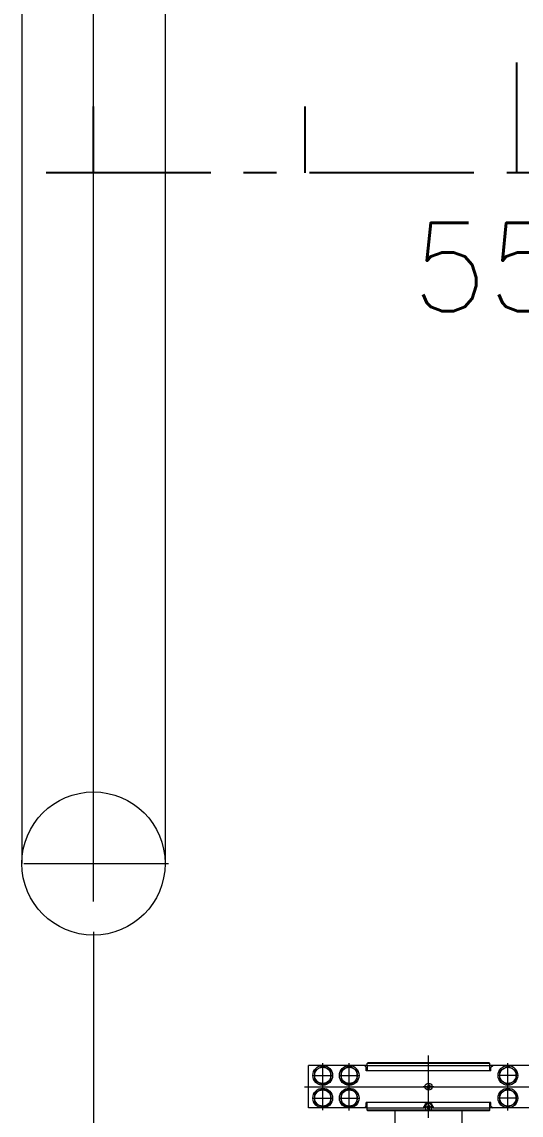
# Model space of a CAD drawing. Extents: x 475189 to 476029, y 1007718 to 1008015.
# Drawn here: x 475660.08 to 475667.67, y 1007757.36 to 1007773.97 of the extents above; entities that cross this region are included whole.
import ezdxf
from ezdxf.enums import TextEntityAlignment as Align

# ---------------------------------------------------------------- set-up
doc = ezdxf.new("R2010")
doc.units = 0
doc.header["$LTSCALE"] = 2
doc.header["$MEASUREMENT"] = 0
doc.linetypes.add('CENTER', pattern=[2, 1.25, -0.25, 0.25, -0.25])
doc.layers.get('0').update_dxf_attribs({"linetype": 'CONTINUOUS', "lineweight": 0})
doc.layers.add('Frame', color=243, linetype='CONTINUOUS')
doc.layers.add('R.B', color=6, linetype='CONTINUOUS', lineweight=0)
doc.layers.add('TEXT', color=1, linetype='CONTINUOUS', lineweight=0)
doc.styles.add('ROMANS', font='ROMANS.SHX')
doc.styles.add('XT03_5', font='romans', dxfattribs={"width": 0.6, "height": 87.5})

# ---------------------------------------------------------------- blocks, each defined once
blk = doc.blocks.new('EXISTING')
at = {"color": 8}
for p, q in [((475661.171, 1007760.608), (475661.171, 1007783.299)), ((475660.083, 1007782.125), (475660.083, 1007761.185)), ((475662.259, 1007782.125), (475662.259, 1007761.185)), ((475660.111, 1007761.185), (475662.309, 1007761.185)), ((475661.171, 1007760.148), (475661.171, 1007751.845)), ((475664.656, 1007757.437), (475664.656, 1007758.155)), ((475665.058, 1007757.432), (475665.058, 1007758.155)), ((475665.331, 1007758.149), (475665.342, 1007758.16)), ((475667.197, 1007758.149), (475665.331, 1007758.149)), ((475665.331, 1007758.117), (475665.331, 1007758.149)), ((475667.186, 1007758.16), (475665.342, 1007758.16)), ((475666.264, 1007757.322), (475666.264, 1007758.268)), ((475667.186, 1007758.16), (475667.197, 1007758.149)), ((475667.197, 1007758.117), (475667.197, 1007758.149)), ((475667.47, 1007757.432), (475667.47, 1007758.155)), ((475665.331, 1007758.117), (475664.441, 1007758.117)), ((475664.441, 1007757.473), (475664.441, 1007758.117)), ((475664.508, 1007757.967), (475664.804, 1007757.967)), ((475664.656, 1007758.109), (475664.532, 1007758.038)), ((475664.532, 1007758.038), (475664.532, 1007757.895)), ((475664.656, 1007757.819), (475664.656, 1007758.115)), ((475664.779, 1007758.038), (475664.656, 1007758.109)), ((475664.779, 1007757.895), (475664.779, 1007758.038)), ((475664.91, 1007757.967), (475665.206, 1007757.967)), ((475665.058, 1007758.109), (475664.934, 1007758.038)), ((475664.934, 1007758.038), (475664.934, 1007757.895)), ((475665.058, 1007757.819), (475665.058, 1007758.115)), ((475665.181, 1007758.038), (475665.058, 1007758.109)), ((475665.181, 1007757.895), (475665.181, 1007758.038)), ((475665.315, 1007758.09), (475665.288, 1007758.117)), ((475665.315, 1007758.036), (475665.315, 1007758.09)), ((475667.213, 1007758.036), (475665.315, 1007758.036)), ((475665.331, 1007758.117), (475667.197, 1007758.117)), ((475665.331, 1007758.117), (475665.331, 1007758.036)), ((475667.197, 1007758.036), (475667.197, 1007758.117)), ((475668.087, 1007758.117), (475667.197, 1007758.117)), ((475667.213, 1007758.09), (475667.24, 1007758.117)), ((475667.213, 1007758.036), (475667.213, 1007758.09)), ((475667.618, 1007757.967), (475667.322, 1007757.967)), ((475667.47, 1007757.819), (475667.47, 1007758.115)), ((475664.378, 1007757.795), (475668.136, 1007757.795)), ((475664.532, 1007757.895), (475664.656, 1007757.824)), ((475664.656, 1007757.824), (475664.779, 1007757.895)), ((475664.934, 1007757.895), (475665.058, 1007757.824)), ((475665.058, 1007757.824), (475665.181, 1007757.895)), ((475666.344, 1007757.795), (475666.184, 1007757.795)), ((475666.264, 1007757.715), (475666.264, 1007757.875)), ((475664.656, 1007757.766), (475664.532, 1007757.695)), ((475664.532, 1007757.695), (475664.532, 1007757.552)), ((475664.656, 1007757.475), (475664.656, 1007757.771)), ((475664.779, 1007757.695), (475664.656, 1007757.766)), ((475664.779, 1007757.552), (475664.779, 1007757.695)), ((475665.058, 1007757.766), (475664.934, 1007757.695)), ((475664.934, 1007757.695), (475664.934, 1007757.552)), ((475665.058, 1007757.475), (475665.058, 1007757.771)), ((475665.181, 1007757.695), (475665.058, 1007757.766)), ((475665.181, 1007757.552), (475665.181, 1007757.695)), ((475667.47, 1007757.475), (475667.47, 1007757.771)), ((475665.331, 1007757.473), (475664.441, 1007757.473)), ((475664.508, 1007757.623), (475664.804, 1007757.623)), ((475664.532, 1007757.552), (475664.656, 1007757.481)), ((475664.656, 1007757.481), (475664.779, 1007757.552)), ((475664.91, 1007757.623), (475665.206, 1007757.623)), ((475664.934, 1007757.552), (475665.058, 1007757.481)), ((475665.058, 1007757.481), (475665.181, 1007757.552)), ((475665.315, 1007757.5), (475665.288, 1007757.473)), ((475667.213, 1007757.554), (475665.315, 1007757.554)), ((475665.315, 1007757.5), (475665.315, 1007757.554)), ((475665.331, 1007757.473), (475665.331, 1007757.554)), ((475665.331, 1007757.473), (475666.198, 1007757.473)), ((475665.331, 1007757.441), (475665.331, 1007757.473)), ((475666.344, 1007757.484), (475666.184, 1007757.484)), ((475666.264, 1007757.404), (475666.264, 1007757.564)), ((475666.33, 1007757.473), (475667.197, 1007757.473)), ((475667.197, 1007757.473), (475667.197, 1007757.554)), ((475667.197, 1007757.441), (475667.197, 1007757.473)), ((475668.087, 1007757.473), (475667.197, 1007757.473)), ((475667.213, 1007757.5), (475667.213, 1007757.554)), ((475667.213, 1007757.5), (475667.24, 1007757.473)), ((475667.618, 1007757.623), (475667.322, 1007757.623)), ((475667.197, 1007757.441), (475665.331, 1007757.441)), ((475665.331, 1007757.441), (475665.342, 1007757.43)), ((475667.186, 1007757.43), (475665.342, 1007757.43)), ((475665.755, 1007757.178), (475665.755, 1007757.43)), ((475666.773, 1007757.178), (475666.773, 1007757.43)), ((475667.197, 1007757.441), (475667.186, 1007757.43))]:
    blk.add_line(p, q, dxfattribs=at)
for points in [[(475667.594, 1007757.895), (475667.47, 1007757.824), (475667.347, 1007757.895), (475667.347, 1007758.038), (475667.47, 1007758.109), (475667.594, 1007758.038)], [(475667.594, 1007757.552), (475667.47, 1007757.481), (475667.347, 1007757.552), (475667.347, 1007757.695), (475667.47, 1007757.766), (475667.594, 1007757.695)]]:
    blk.add_lwpolyline(points, close=True, dxfattribs=at)
for centre, radius in [((475661.171, 1007761.185), 1.088), ((475664.656, 1007757.967), 0.15), ((475664.656, 1007757.967), 0.123), ((475665.058, 1007757.967), 0.15), ((475665.058, 1007757.967), 0.123), ((475667.47, 1007757.967), 0.15), ((475667.47, 1007757.967), 0.123), ((475666.264, 1007757.795), 0.0536), ((475666.264, 1007757.795), 0.0214), ((475664.656, 1007757.623), 0.15), ((475664.656, 1007757.623), 0.123), ((475665.058, 1007757.623), 0.15), ((475665.058, 1007757.623), 0.123), ((475667.47, 1007757.623), 0.15), ((475667.47, 1007757.623), 0.123), ((475666.264, 1007757.484), 0.0214)]:
    blk.add_circle(centre, radius, dxfattribs=at)
for centre, radius, start, end in [((475666.264, 1007757.795), 0.0268, 170, 100), ((475666.264, 1007757.484), 0.067, 350.7931, 189.2069), ((475666.264, 1007757.484), 0.0536, 306.8699, 233.1301), ((475666.264, 1007757.484), 0.0268, 170, 100)]:
    blk.add_arc(centre, radius, start, end, dxfattribs=at)
at = {"layer": 'Frame', "color": 8}
for p, q in [((475667.604, 1007771.68), (475667.604, 1007773.355)), ((475661.171, 1007771.68), (475661.171, 1007772.686)), ((475664.388, 1007771.68), (475664.388, 1007772.686)), ((475667.604, 1007771.68), (475667.604, 1007772.686))]:
    blk.add_line(p, q, dxfattribs=at)
at = {"layer": 'Frame', "color": 8, "linetype": 'CENTER'}
blk.add_line((475838.953, 1007771.68), (475660.083, 1007771.68), dxfattribs=at)
at = {"color": 8, "linetype": 'ByBlock', "style": 'ROMANS'}
for tag, height, width, p in [('DIRECTION', 0.536, 0.85, (475672.394, 1007828.239)), ('DN', 1.072, 0.708333, (475752.552, 1007802.238))]:
    blk.add_attdef(tag, text='', height=height, dxfattribs=dict(at, width=width)).set_placement(p, align=Align.MIDDLE_RIGHT)
at = {"color": 8, "style": 'XT03_5', "text_generation_flag": 4, "width": 0.6, "flags": 9}
for p, rotation in [((475706.595, 1007775.576), 270), ((475708.817, 1007766.103), 90)]:
    blk.add_attdef('KEYWORD', p, '', height=0.0375, rotation=rotation, dxfattribs=at)
at = {"color": 8, "style": 'XT03_5', "width": 0.6, "flags": 9}
for p, rotation in [((475708.817, 1007775.576), 270), ((475706.595, 1007766.103), 90)]:
    blk.add_attdef('KEYWORD', p, '', height=0.0375, rotation=rotation, dxfattribs=at)
at = {"layer": 'Frame', "color": 8, "style": 'ROMANS'}
blk.add_text(' 55', height=1.3403, dxfattribs=at).set_placement((475665.091, 1007769.576))
at = {"layer": 'TEXT', "color": 8, "style": 'ROMANS', "width": 0.85, "flags": 8}
blk.add_attdef('WTD', text='', height=1.072, rotation=180, dxfattribs=at).set_placement((475705.173, 1007794.2), align=Align.MIDDLE_CENTER)
blk.add_attdef('WTD', text='', height=1.072, dxfattribs=at).set_placement((475731.4, 1007752.462), align=Align.MIDDLE_CENTER)

msp = doc.modelspace()

# ---------------------------------------------------------------- block references
at = {"layer": 'R.B'}
msp.add_blockref('EXISTING', (0, 0), dxfattribs=at)

doc.saveas('drawing.dxf')
